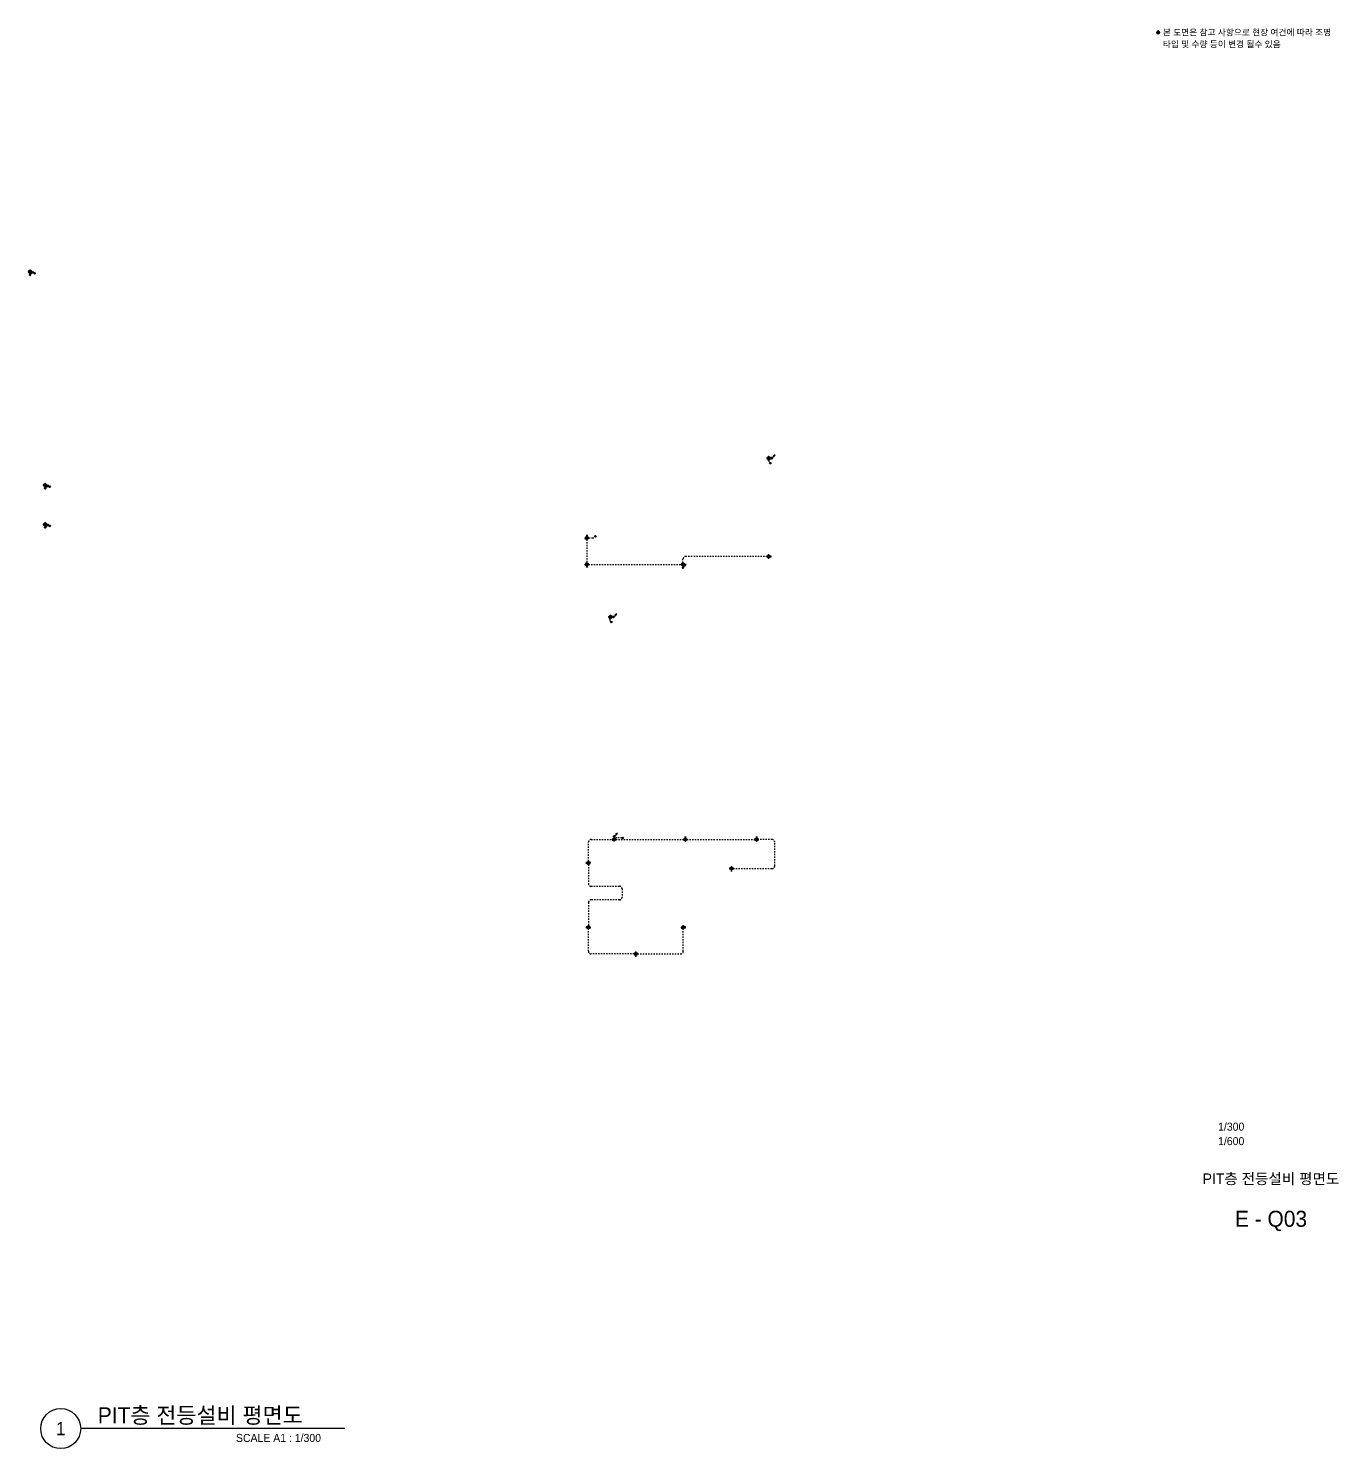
# Model space of a CAD drawing. Header units: millimetres. Extents: x 86947 to 500447, y -530175 to 1059536.
# Drawn here: x 93574 to 240849, y -525750 to -366064 of the extents above; entities that cross this region are included whole.
import ezdxf
from ezdxf.enums import TextEntityAlignment as Align

# ---------------------------------------------------------------- set-up
doc = ezdxf.new("R2010")
doc.units = ezdxf.units.MM
doc.header["$LTSCALE"] = 150
doc.linetypes.add('D1', pattern=[3, 1, -1, 1])
for name, color, linetype in [('------03 Lighting Fixture', 3, 'Continuous'), ('------04 Lighting Switch', 2, 'Continuous'), ('-----20 General Symbol', 3, 'Continuous'), ('-----23 Concealed or Exposed Wire', 4, 'D1'), ('-----30 Text', 2, 'Continuous'), ('-----41 Drawing Title', 2, 'Continuous'), ('-----42 Drawing Number', 2, 'Continuous'), ('-----43 Drawing Scale', 3, 'Continuous')]:
    doc.layers.add(name, color=color, linetype=linetype)
doc.styles.add('ELEC', font='Dotum.ttf')

# ---------------------------------------------------------------- blocks, each defined once
blk = doc.blocks.new('A$C0b6403cb')
at = {"layer": '-----30 Text'}
h = blk.add_hatch(color=256, dxfattribs=at)
edge = h.paths.add_edge_path()
edge.add_arc((-26637, -5011), 160, 0, 360)
h = blk.add_hatch(color=256, dxfattribs=at)
edge = h.paths.add_edge_path()
edge.add_arc((-26637, -5011), 160, 0, 360)
blk.add_circle((-26637, -5011), 160, dxfattribs=at)
blk.add_circle((-26637, -5011), 160, dxfattribs=at)
for p in [(-26796, -5011), (-26796, -5011), (-26637, -4851), (-26637, -4851), (-26637, -5171), (-26637, -5171), (-26477, -5011), (-26477, -5011)]:
    blk.add_point(p, dxfattribs=at)
at = {"layer": '-----30 Text', "style": 'ELEC'}
for s, p in [('본 도면은 참고 사항으로 현장 여건에 따라 조명', (-26101, -5011)), ('타입 및 수량 등이 변경 될수 있음', (-26101, -6345))]:
    blk.add_text(s, height=700, dxfattribs=at).set_placement(p, align=Align.MIDDLE_LEFT)
blk = doc.blocks.new('O01')
blk.add_hatch(color=256).paths.add_polyline_path([(-149, -218), (-218, -149), (-368, -368)])
blk.add_line((-46, -46), (-184, -184))
blk.add_lwpolyline([(-368, -368), (-149, -218), (-218, -149), (-368, -368)])
blk.add_circle((0, 0), 65)
for p in [(-65, 0), (-65, 0), (0, 65), (0, 65), (65, 0), (65, 0), (0, -65), (0, -65)]:
    blk.add_point(p)
blk = doc.blocks.new('*U13')
h = blk.add_hatch(color=256)
edge = h.paths.add_edge_path()
edge.add_arc((0, -75), 75, 0, 360)
blk.add_circle((0, -75), 75)
blk = doc.blocks.new('D06')
for p, q in [((-75, 0), (0, 0)), ((0, -75), (0, 75))]:
    blk.add_line(p, q)
at = {"linetype": 'Continuous'}
blk.add_circle((-225, 0), 150, dxfattribs=at)
for p in [(-375, 0), (-225, 150), (-75, 0), (-225, -150)]:
    blk.add_point(p)
blk = doc.blocks.new('E06')
blk.add_hatch(color=256).paths.add_polyline_path([(-75, 0, 1), (-375, 0, 1)])
blk.add_blockref('D06', (0, 0))

msp = doc.modelspace()

# ---------------------------------------------------------------- linework, layer by layer
at = {"layer": '-----23 Concealed or Exposed Wire'}
for p, q in [((156354, -423545), (156354, -426145)), ((156534, -426325), (166974, -426325)), ((167154, -426145), (167154, -425745)), ((176604, -425445), (167454, -425445))]:
    msp.add_line(p, q, dxfattribs=at)
for points in [[(94274, -393605), (94182, -393513, 0.1989124), (93970, -393425), (93934, -393425)], [(176964, -414949), (176871, -414857, -0.1989124), (176784, -414645), (176784, -414575)], [(95974, -417605), (95882, -417513, 0.1989124), (95670, -417425), (95634, -417425)], [(157307, -423185), (157215, -423277, -0.1989124), (157003, -423365), (156534, -423365)], [(156524, -459715), (156524, -457565, -0.4142136), (156824, -457265), (159242, -457265)], [(156524, -460075), (156524, -462220, 0.4142136), (156824, -462520), (160005, -462520, -0.4142136), (160305, -462820), (160305, -463753, -0.4142136), (160005, -464053), (156824, -464053, 0.4142136), (156524, -464353), (156524, -466965)], [(161674, -470125), (156824, -470125, -0.4142136), (156524, -469825), (156524, -467325)], [(162034, -470125), (166884, -470125, 0.4142136), (167184, -469825), (167184, -467325)]]:
    msp.add_lwpolyline(points, format="xyb", dxfattribs=at)
at = {"layer": '-----23 Concealed or Exposed Wire', "elevation": 0}
for points in [[(95974, -422005), (95882, -421913, 0.1989124), (95670, -421825), (95634, -421825)], [(159096, -432799), (159004, -432707, -0.1989124), (158916, -432495), (158916, -432412)], [(160286, -457085), (159727, -457085, 0.1560244), (159553, -457141, 0.1560244)], [(172784, -460527), (177167, -460527, 0.4142136), (177467, -460227), (177467, -457565, 0.4142136), (177167, -457265), (175602, -457265)]]:
    msp.add_lwpolyline(points, format="xyb", dxfattribs=at)
for points in [[(159602, -457265), (167242, -457265)], [(167602, -457265), (175242, -457265)]]:
    msp.add_lwpolyline(points, dxfattribs=at)
at = {"layer": '-----23 Concealed or Exposed Wire'}
msp.add_arc((167454, -425745), 300, 90, 180, dxfattribs=at)
at = {"layer": '-----41 Drawing Title', "color": 7}
msp.add_line((129146, -523500), (99454, -523500), dxfattribs=at)
msp.add_circle((97204, -523500), 2250, dxfattribs=at)

# ---------------------------------------------------------------- block references
at = {"layer": '------03 Lighting Fixture', "xscale": 1.2, "yscale": 1.2, "zscale": 1.2}
for p, rotation in [((93754, -393695), 270), ((95454, -417695), 270), ((95454, -422108), 270), ((156354, -423095), 89.99999999999999), ((156354, -426595), 270), ((167154, -426595), 270), ((159422, -456982), 89.99999999999999), ((167422, -456995), 89.99999999999999), ((175422, -456995), 89.99999999999997), ((156254, -459895), 180), ((172604, -460797), 270), ((156254, -467145), 180), ((161854, -470395), 270)]:
    msp.add_blockref('E06', p, dxfattribs=dict(at, rotation=rotation))
for p in [(177067, -414395), (177054, -425445), (159267, -432245), (167454, -467145)]:
    msp.add_blockref('E06', p, dxfattribs=at)
at = {"layer": '------04 Lighting Switch', "xscale": 1.2, "yscale": 1.2, "zscale": 1.2, "rotation": 270}
for p in [(94364, -393605), (177054, -414949), (96064, -417605), (96064, -422005), (157397, -423185), (159186, -432799), (160466, -457085)]:
    msp.add_blockref('*U13', p, dxfattribs=at)
at = {"layer": '-----20 General Symbol', "rotation": 180}
for p in [(93754, -393773), (177132, -414395), (95454, -417773), (95454, -422173), (167154, -426673), (159332, -432245), (159422, -456917)]:
    msp.add_blockref('O01', p, dxfattribs=at)
msp.add_blockref('A$C0b6403cb', (247200, -361500))

# ---------------------------------------------------------------- texts
at = {"layer": '-----41 Drawing Title', "style": 'ELEC'}
msp.add_text('PIT층 전등설비 평면도', height=1200, dxfattribs=at).set_placement((233250, -495410), align=Align.MIDDLE_CENTER)
at = {"layer": '-----41 Drawing Title', "color": 2, "style": 'ELEC'}
msp.add_text('PIT층 전등설비 평면도', height=1800, dxfattribs=at).set_placement((101372, -522900))
at = {"layer": '-----41 Drawing Title', "color": 7, "style": 'ELEC'}
msp.add_text('1', height=1500, dxfattribs=at).set_placement((97204, -523500), align=Align.MIDDLE)
at = {"layer": '-----41 Drawing Title', "style": 'ELEC'}
msp.add_text('SCALE A1 : 1/300', height=900, dxfattribs=at).set_placement((126462, -525000), align=Align.RIGHT)
at = {"layer": '-----42 Drawing Number', "style": 'ELEC'}
msp.add_text('E - Q03', height=1800, dxfattribs=at).set_placement((233250, -499910), align=Align.MIDDLE_CENTER)
at = {"layer": '-----43 Drawing Scale', "style": 'ELEC'}
for s, p in [('1/300', (228779, -489550)), ('1/600', (228779, -491180))]:
    msp.add_text(s, height=900, dxfattribs=at).set_placement(p, align=Align.MIDDLE_CENTER)

doc.saveas('drawing.dxf')
